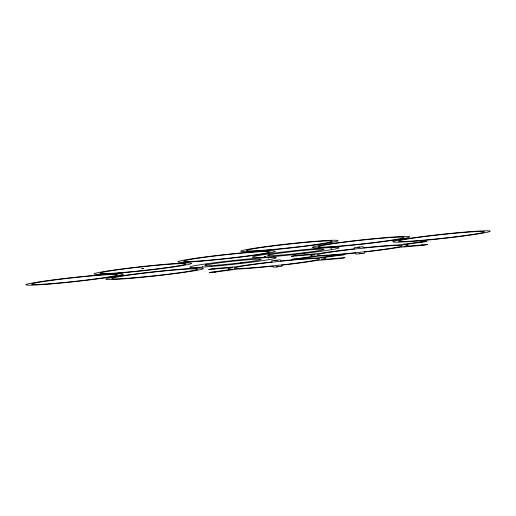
<?xml version="1.0" encoding="UTF-8"?>
<svg xmlns="http://www.w3.org/2000/svg" width="516" height="516" viewBox="0 0 516 516"><rect width="100%" height="100%" fill="white"/><g stroke="black" fill="none" stroke-linecap="round" stroke-linejoin="round"><path stroke-width="0.77" d="M276.492 266.746L278.646 266.527L277.556 266.591M361.284 253.375L359.149 253.608L361.29 253.356M214.546 268.81L215.63 268.642M419.96 242.236L422.094 242.004L419.998 242.256M303.679 253.124L304.163 253.079L303.737 253.117M268.662 258.703L268.572 258.716M309.787 249.505L310.122 249.447L309.697 249.518M268.842 254.362L269.178 254.317L268.81 254.33M202.253 266.579L202.711 266.54L202.349 266.566M214.572 268.713L213.501 268.868L215.598 268.636M338.335 255.239C341.457 255.001 335.323 255.562 338.412 255.323M215.256 271.797C218.345 271.558 212.405 272.093 215.333 271.88M277.582 266.682L276.499 266.759M275.034 260.593L277.169 260.374L275.034 260.593M357.691 247.435L359.826 247.222L357.691 247.435M141.79 268.733L143.925 268.507L141.835 268.726M296.152 255.717L298.28 255.504L296.171 255.71M338.051 258.464L340.186 258.232L338.096 258.452M420.708 245.306L422.836 245.081L420.727 245.3M296.894 258.787L299.009 258.58L296.894 258.787M205.62 264.373L206.394 264.295L205.62 264.373M246.571 259.522L247.345 259.438L246.584 259.516M264.721 256.633L265.495 256.549L264.721 256.633M240.611 263.154L241.385 263.07L240.624 263.154M268.191 258.768L268.191 258.768M330.975 248.776L331.382 248.757L330.988 248.77M212.895 268.681L208.664 269.475L232.445 267.488A49.026 2.141 -6.2 0 0 232.806 269.255L209.354 272.416L213.785 272.267L237.205 269.107A49.026 2.141 -6.2 0 0 272.932 266.127L273.293 267.294L281.962 266.346L281.594 265.185A49.026 2.141 -6.2 0 0 316.959 260.432L340.773 258.439L345.004 257.645L321.223 259.638A49.026 2.141 -6.2 0 0 320.862 257.865L344.314 254.704L339.883 254.859L316.463 258.013A49.026 2.141 -6.2 0 0 280.736 260.993L280.375 259.825L271.706 260.774L272.074 261.935A49.026 2.141 -6.2 0 0 236.709 266.688L212.895 268.681M295.545 255.53L291.314 256.323L315.095 254.33A49.026 2.141 -6.2 0 0 315.457 256.104L292.004 259.264L296.436 259.109L319.856 255.955A49.026 2.141 -6.2 0 0 355.582 252.975L355.95 254.136L364.612 253.195L364.244 252.034A49.026 2.141 -6.2 0 0 399.61 247.28L423.423 245.287L427.661 244.494L403.88 246.48A49.026 2.141 -6.2 0 0 403.512 244.713L426.964 241.553L422.533 241.701L399.113 244.855A49.026 2.141 -6.2 0 0 363.387 247.841L363.025 246.674L354.363 247.622L354.724 248.783A49.026 2.141 -6.2 0 0 319.359 253.537L295.545 255.53M267.843 249.905A43.144 1.883 -6.2 0 0 332.259 241.288A43.144 1.883 -6.2 0 0 267.998 246.609A43.144 1.883 -6.2 0 0 267.843 249.905M264.908 250.447A49.026 2.141 -6.2 0 0 338.109 240.656A49.026 2.141 -6.2 0 0 265.082 246.706A49.026 2.141 -6.2 0 0 264.908 250.447M205.033 260.528A43.144 1.883 -6.2 0 0 269.449 251.911A43.144 1.883 -6.2 0 0 205.187 257.232A43.144 1.883 -6.2 0 0 205.033 260.528M202.098 261.07A49.026 2.141 -6.2 0 0 275.299 251.273A49.026 2.141 -6.2 0 0 202.272 257.323A49.026 2.141 -6.2 0 0 202.098 261.07M53.019 283.471A43.144 1.883 -6.2 0 0 117.435 274.854A43.144 1.883 -6.2 0 0 53.174 280.175A43.144 1.883 -6.2 0 0 53.019 283.471M50.084 284.013A49.026 2.141 -6.2 0 0 123.285 274.222A49.026 2.141 -6.2 0 0 50.258 280.272A49.026 2.141 -6.2 0 0 50.084 284.013M118.39 273.145A49.026 2.141 -6.2 0 0 191.591 263.347A49.026 2.141 -6.2 0 0 118.564 269.397A49.026 2.141 -6.2 0 0 118.39 273.145M121.325 272.603A43.144 1.883 -6.2 0 0 185.741 263.986A43.144 1.883 -6.2 0 0 121.479 269.307A43.144 1.883 -6.2 0 0 121.325 272.603M133.083 277.834A43.144 1.883 -6.2 0 0 197.499 269.217A43.144 1.883 -6.2 0 0 133.238 274.538A43.144 1.883 -6.2 0 0 133.083 277.834M130.148 278.376A49.026 2.141 -6.2 0 0 203.349 268.584A49.026 2.141 -6.2 0 0 130.322 274.628A49.026 2.141 -6.2 0 0 130.148 278.376M254.259 267.617A43.144 1.883 -6.2 0 0 319.707 258.968A43.144 1.883 -6.2 0 0 256.536 264.095A43.144 1.883 -6.2 0 0 254.259 267.617M336.916 254.465A43.144 1.883 -6.2 0 0 402.357 245.816A43.144 1.883 -6.2 0 0 339.186 250.944A43.144 1.883 -6.2 0 0 336.916 254.465M274.002 256.478A43.583 1.903 -6.2 0 0 339.07 247.77A43.583 1.903 -6.2 0 0 274.164 253.143A43.583 1.903 -6.2 0 0 274.002 256.478M281.613 255.072A28.328 1.238 -6.2 0 0 323.906 249.415A28.328 1.238 -6.2 0 0 281.717 252.905A28.328 1.238 -6.2 0 0 281.613 255.072M218.836 265.063A28.328 1.238 -6.2 0 0 261.128 259.406A28.328 1.238 -6.2 0 0 218.932 262.896A28.328 1.238 -6.2 0 0 218.836 265.063M211.225 266.469A43.583 1.903 -6.2 0 0 276.292 257.761A43.583 1.903 -6.2 0 0 211.379 263.141A43.583 1.903 -6.2 0 0 211.225 266.469M339.509 246.1A43.144 1.883 -6.2 0 0 403.931 237.483A43.144 1.883 -6.2 0 0 339.663 242.804A43.144 1.883 -6.2 0 0 339.509 246.1M336.574 246.642A49.026 2.141 -6.2 0 0 409.775 236.85A49.026 2.141 -6.2 0 0 336.755 242.901A49.026 2.141 -6.2 0 0 336.574 246.642M416.999 241.011A49.026 2.141 -6.2 0 0 490.2 231.22A49.026 2.141 -6.2 0 0 417.173 237.27A49.026 2.141 -6.2 0 0 416.999 241.011M419.934 240.469A43.144 1.883 -6.2 0 0 484.35 231.852A43.144 1.883 -6.2 0 0 420.089 237.173A43.144 1.883 -6.2 0 0 419.934 240.469"/></g></svg>
